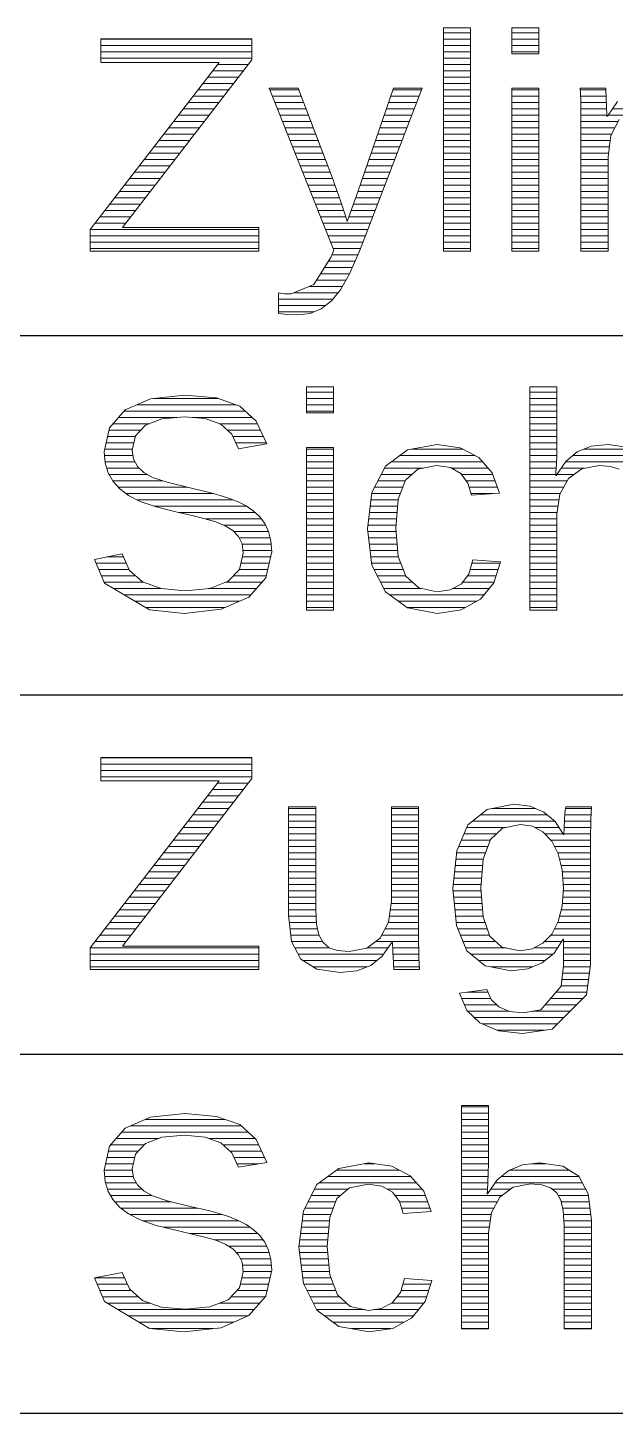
# Model space of a CAD drawing. Header units: millimetres. Extents: x 20 to 410, y 10 to 287.
# Drawn here: x 56.5 to 62.06, y 37.2 to 50.31 of the extents above; entities that cross this region are included whole.
import ezdxf

# ---------------------------------------------------------------- set-up
doc = ezdxf.new("R2010")
doc.units = ezdxf.units.MM
doc.layers.add('DUENN', color=7, linetype='Continuous', lineweight=25)
doc.layers.add('TEXT', color=7, linetype='Continuous', lineweight=13)

msp = doc.modelspace()

# ---------------------------------------------------------------- linework, layer by layer
at = {"layer": 'DUENN', "lineweight": 25}
for points in [[(20, 47.4), (200, 47.4)], [(20, 44), (200, 44)], [(20, 40.6), (200, 40.6)], [(20, 37.2), (200, 37.2)]]:
    msp.add_lwpolyline(points, dxfattribs=at)
at = {"layer": 'TEXT', "lineweight": 13}
for p, q in [((60.436, 50.265), (60.693, 50.265)), ((61.083, 50.265), (61.339, 50.265)), ((57.196, 50.205), (58.624, 50.205)), ((57.196, 50.145), (58.624, 50.145)), ((60.436, 50.205), (60.693, 50.205)), ((60.436, 50.145), (60.693, 50.145)), ((61.083, 50.205), (61.339, 50.205)), ((61.083, 50.145), (61.339, 50.145)), ((57.196, 50.085), (58.624, 50.085)), ((57.196, 50.025), (58.624, 50.025)), ((58.299, 49.965), (58.59, 49.965)), ((60.436, 50.085), (60.693, 50.085)), ((60.436, 50.025), (60.693, 50.025)), ((60.436, 49.965), (60.693, 49.965)), ((61.083, 50.085), (61.339, 50.085)), ((58.206, 49.845), (58.497, 49.845)), ((58.253, 49.905), (58.544, 49.905)), ((60.436, 49.905), (60.693, 49.905)), ((60.436, 49.845), (60.693, 49.845)), ((58.114, 49.725), (58.405, 49.725)), ((58.16, 49.785), (58.451, 49.785)), ((58.795, 49.725), (59.068, 49.725)), ((59.958, 49.725), (60.228, 49.725)), ((60.436, 49.785), (60.693, 49.785)), ((60.436, 49.725), (60.693, 49.725)), ((61.083, 49.725), (61.339, 49.725)), ((61.73, 49.725), (61.973, 49.725)), ((58.021, 49.605), (58.312, 49.605)), ((58.067, 49.665), (58.359, 49.665)), ((58.819, 49.665), (59.091, 49.665)), ((58.843, 49.605), (59.114, 49.605)), ((59.917, 49.605), (60.182, 49.605)), ((59.937, 49.665), (60.205, 49.665)), ((60.436, 49.665), (60.693, 49.665)), ((60.436, 49.605), (60.693, 49.605)), ((61.083, 49.665), (61.339, 49.665)), ((61.083, 49.605), (61.339, 49.605)), ((61.734, 49.665), (61.976, 49.665)), ((61.736, 49.605), (61.979, 49.605)), ((57.928, 49.485), (58.22, 49.485)), ((57.974, 49.545), (58.266, 49.545)), ((58.867, 49.545), (59.137, 49.545)), ((58.891, 49.485), (59.16, 49.485)), ((59.875, 49.485), (60.136, 49.485)), ((59.896, 49.545), (60.159, 49.545)), ((60.436, 49.545), (60.693, 49.545)), ((60.436, 49.485), (60.693, 49.485)), ((61.083, 49.545), (61.339, 49.545)), ((61.083, 49.485), (61.339, 49.485)), ((61.737, 49.545), (61.981, 49.545)), ((61.737, 49.485), (61.983, 49.485)), ((61.993, 49.485), (62.155, 49.485)), ((62.035, 49.545), (62.255, 49.545)), ((57.835, 49.365), (58.128, 49.365)), ((57.882, 49.425), (58.174, 49.425)), ((58.915, 49.425), (59.183, 49.425)), ((58.938, 49.365), (59.206, 49.365)), ((59.834, 49.365), (60.09, 49.365)), ((59.855, 49.425), (60.113, 49.425)), ((60.436, 49.425), (60.693, 49.425)), ((60.436, 49.365), (60.693, 49.365)), ((61.083, 49.425), (61.339, 49.425)), ((61.083, 49.365), (61.339, 49.365)), ((61.738, 49.425), (62.091, 49.425)), ((61.738, 49.365), (62.059, 49.365)), ((57.696, 49.185), (57.989, 49.185)), ((57.743, 49.245), (58.035, 49.245)), ((57.789, 49.305), (58.081, 49.305)), ((58.962, 49.305), (59.228, 49.305)), ((58.986, 49.245), (59.251, 49.245)), ((59.01, 49.185), (59.274, 49.185)), ((59.772, 49.185), (60.021, 49.185)), ((59.793, 49.245), (60.044, 49.245)), ((59.814, 49.305), (60.067, 49.305)), ((60.436, 49.305), (60.693, 49.305)), ((60.436, 49.245), (60.693, 49.245)), ((60.436, 49.185), (60.693, 49.185)), ((61.083, 49.305), (61.339, 49.305)), ((61.083, 49.245), (61.339, 49.245)), ((61.083, 49.185), (61.339, 49.185)), ((61.738, 49.305), (62.027, 49.305)), ((61.738, 49.245), (62.015, 49.245)), ((61.738, 49.185), (62.007, 49.185)), ((57.603, 49.065), (57.896, 49.065)), ((57.65, 49.125), (57.943, 49.125)), ((59.034, 49.125), (59.297, 49.125)), ((59.058, 49.065), (59.32, 49.065)), ((59.731, 49.065), (59.974, 49.065)), ((59.752, 49.125), (59.997, 49.125)), ((60.436, 49.125), (60.693, 49.125)), ((60.436, 49.065), (60.693, 49.065)), ((61.083, 49.125), (61.339, 49.125)), ((61.083, 49.065), (61.339, 49.065)), ((61.738, 49.125), (61.999, 49.125)), ((61.738, 49.065), (61.994, 49.065)), ((57.511, 48.945), (57.804, 48.945)), ((57.557, 49.005), (57.85, 49.005)), ((59.082, 49.005), (59.343, 49.005)), ((59.106, 48.945), (59.366, 48.945)), ((59.69, 48.945), (59.928, 48.945)), ((59.71, 49.005), (59.951, 49.005)), ((60.436, 49.005), (60.693, 49.005)), ((60.436, 48.945), (60.693, 48.945)), ((61.083, 49.005), (61.339, 49.005)), ((61.083, 48.945), (61.339, 48.945)), ((61.738, 49.005), (61.994, 49.005)), ((61.738, 48.945), (61.994, 48.945)), ((57.418, 48.825), (57.712, 48.825)), ((57.464, 48.885), (57.758, 48.885)), ((59.13, 48.885), (59.388, 48.885)), ((59.154, 48.825), (59.41, 48.825)), ((59.648, 48.825), (59.882, 48.825)), ((59.669, 48.885), (59.905, 48.885)), ((60.436, 48.885), (60.693, 48.885)), ((60.436, 48.825), (60.693, 48.825)), ((61.083, 48.885), (61.339, 48.885)), ((61.083, 48.825), (61.339, 48.825)), ((61.738, 48.885), (61.994, 48.885)), ((61.738, 48.825), (61.994, 48.825)), ((57.325, 48.705), (57.619, 48.705)), ((57.372, 48.765), (57.665, 48.765)), ((59.177, 48.765), (59.431, 48.765)), ((59.201, 48.705), (59.451, 48.705)), ((59.606, 48.705), (59.836, 48.705)), ((59.628, 48.765), (59.859, 48.765)), ((60.436, 48.765), (60.693, 48.765)), ((60.436, 48.705), (60.693, 48.705)), ((61.083, 48.765), (61.339, 48.765)), ((61.083, 48.705), (61.339, 48.705)), ((61.738, 48.765), (61.994, 48.765)), ((61.738, 48.705), (61.994, 48.705)), ((57.186, 48.525), (57.48, 48.525)), ((57.232, 48.585), (57.527, 48.585)), ((57.279, 48.645), (57.573, 48.645)), ((59.225, 48.645), (59.471, 48.645)), ((59.249, 48.585), (59.492, 48.585)), ((59.273, 48.525), (59.512, 48.525)), ((59.542, 48.525), (59.767, 48.525)), ((59.564, 48.585), (59.79, 48.585)), ((59.585, 48.645), (59.813, 48.645)), ((60.436, 48.645), (60.693, 48.645)), ((60.436, 48.585), (60.693, 48.585)), ((60.436, 48.525), (60.693, 48.525)), ((61.083, 48.645), (61.339, 48.645)), ((61.083, 48.585), (61.339, 48.585)), ((61.083, 48.525), (61.339, 48.525)), ((61.738, 48.645), (61.994, 48.645)), ((61.738, 48.585), (61.994, 48.585)), ((61.738, 48.525), (61.994, 48.525)), ((57.093, 48.405), (58.69, 48.405)), ((57.14, 48.465), (57.434, 48.465)), ((59.297, 48.465), (59.744, 48.465)), ((59.321, 48.405), (59.721, 48.405)), ((60.436, 48.465), (60.693, 48.465)), ((60.436, 48.405), (60.693, 48.405)), ((61.083, 48.465), (61.339, 48.465)), ((61.083, 48.405), (61.339, 48.405)), ((61.738, 48.465), (61.994, 48.465)), ((61.738, 48.405), (61.994, 48.405)), ((57.093, 48.345), (58.69, 48.345)), ((57.093, 48.285), (58.69, 48.285)), ((59.345, 48.345), (59.698, 48.345)), ((59.369, 48.285), (59.674, 48.285)), ((60.436, 48.345), (60.693, 48.345)), ((60.436, 48.285), (60.693, 48.285)), ((61.083, 48.345), (61.339, 48.345)), ((61.083, 48.285), (61.339, 48.285)), ((61.738, 48.345), (61.994, 48.345)), ((61.738, 48.285), (61.994, 48.285)), ((57.093, 48.225), (58.69, 48.225)), ((59.383, 48.165), (59.627, 48.165)), ((59.392, 48.225), (59.651, 48.225)), ((60.436, 48.225), (60.693, 48.225)), ((61.083, 48.225), (61.339, 48.225)), ((61.738, 48.225), (61.994, 48.225)), ((59.312, 48.045), (59.575, 48.045)), ((59.35, 48.105), (59.601, 48.105)), ((59.238, 47.925), (59.515, 47.925)), ((59.275, 47.985), (59.549, 47.985)), ((58.877, 47.745), (59.39, 47.745)), ((59.023, 47.805), (59.44, 47.805)), ((59.169, 47.865), (59.482, 47.865)), ((58.877, 47.685), (59.32, 47.685)), ((58.877, 47.625), (59.21, 47.625)), ((59.141, 46.865), (59.397, 46.865)), ((61.254, 46.865), (61.51, 46.865)), ((57.413, 46.685), (58.562, 46.685)), ((57.534, 46.745), (58.475, 46.745)), ((57.693, 46.805), (58.306, 46.805)), ((59.141, 46.805), (59.397, 46.805)), ((59.141, 46.745), (59.397, 46.745)), ((59.141, 46.685), (59.397, 46.685)), ((61.254, 46.805), (61.51, 46.805)), ((61.254, 46.745), (61.51, 46.745)), ((61.254, 46.685), (61.51, 46.685)), ((57.308, 46.565), (57.652, 46.565)), ((57.361, 46.625), (57.913, 46.625)), ((58.059, 46.625), (58.627, 46.625)), ((58.315, 46.565), (58.677, 46.565)), ((61.254, 46.625), (61.51, 46.625)), ((61.254, 46.565), (61.51, 46.565)), ((57.258, 46.445), (57.521, 46.445)), ((57.271, 46.505), (57.573, 46.505)), ((58.39, 46.505), (58.705, 46.505)), ((58.443, 46.445), (58.732, 46.445)), ((61.254, 46.505), (61.51, 46.505)), ((61.254, 46.445), (61.51, 46.445)), ((57.232, 46.325), (57.494, 46.325)), ((57.245, 46.385), (57.507, 46.385)), ((58.47, 46.385), (58.76, 46.385)), ((59.141, 46.325), (59.397, 46.325)), ((60.132, 46.325), (60.622, 46.325)), ((61.254, 46.385), (61.51, 46.385)), ((61.254, 46.325), (61.51, 46.325)), ((61.766, 46.325), (62.236, 46.325)), ((57.23, 46.265), (57.498, 46.265)), ((57.235, 46.205), (57.517, 46.205)), ((59.141, 46.265), (59.397, 46.265)), ((59.141, 46.205), (59.397, 46.205)), ((59.942, 46.205), (60.807, 46.205)), ((60.024, 46.265), (60.737, 46.265)), ((61.254, 46.265), (61.509, 46.265)), ((61.254, 46.205), (61.506, 46.205)), ((61.592, 46.205), (62.387, 46.205)), ((61.661, 46.265), (62.333, 46.265)), ((57.251, 46.145), (57.558, 46.145)), ((57.273, 46.085), (57.636, 46.085)), ((59.141, 46.145), (59.397, 46.145)), ((59.141, 46.085), (59.397, 46.085)), ((59.847, 46.085), (60.137, 46.085)), ((59.878, 46.145), (60.248, 46.145)), ((60.512, 46.145), (60.86, 46.145)), ((60.608, 46.085), (60.904, 46.085)), ((61.254, 46.145), (61.503, 46.145)), ((61.254, 46.085), (61.499, 46.085)), ((61.509, 46.085), (61.672, 46.085)), ((61.55, 46.145), (61.771, 46.145)), ((57.307, 46.025), (57.781, 46.025)), ((57.359, 45.965), (58.01, 45.965)), ((57.433, 45.905), (58.261, 45.905)), ((59.141, 46.025), (59.397, 46.025)), ((59.141, 45.965), (59.397, 45.965)), ((59.141, 45.905), (59.397, 45.905)), ((59.759, 45.905), (60.028, 45.905)), ((59.786, 45.965), (60.05, 45.965)), ((59.817, 46.025), (60.073, 46.025)), ((60.653, 46.025), (60.925, 46.025)), ((60.68, 45.965), (60.947, 45.965)), ((60.698, 45.905), (60.907, 45.905)), ((61.254, 46.025), (61.608, 46.025)), ((61.254, 45.965), (61.574, 45.965)), ((61.254, 45.905), (61.541, 45.905)), ((57.54, 45.845), (58.445, 45.845)), ((57.701, 45.785), (58.571, 45.785)), ((59.141, 45.845), (59.397, 45.845)), ((59.141, 45.785), (59.397, 45.785)), ((59.744, 45.785), (60.002, 45.785)), ((59.752, 45.845), (60.007, 45.845)), ((61.254, 45.845), (61.53, 45.845)), ((61.254, 45.785), (61.521, 45.785)), ((57.932, 45.725), (58.655, 45.725)), ((58.186, 45.665), (58.712, 45.665)), ((59.141, 45.725), (59.397, 45.725)), ((59.141, 45.665), (59.397, 45.665)), ((59.729, 45.665), (59.992, 45.665)), ((59.737, 45.725), (59.997, 45.725)), ((61.254, 45.725), (61.513, 45.725)), ((61.254, 45.665), (61.51, 45.665)), ((58.36, 45.605), (58.752, 45.605)), ((58.454, 45.545), (58.781, 45.545)), ((59.141, 45.605), (59.397, 45.605)), ((59.141, 45.545), (59.397, 45.545)), ((59.721, 45.545), (59.988, 45.545)), ((59.722, 45.605), (59.987, 45.605)), ((61.254, 45.605), (61.51, 45.605)), ((61.254, 45.545), (61.51, 45.545)), ((58.504, 45.485), (58.797, 45.485)), ((58.532, 45.425), (58.806, 45.425)), ((59.141, 45.485), (59.397, 45.485)), ((59.141, 45.425), (59.397, 45.425)), ((59.728, 45.485), (59.993, 45.485)), ((59.736, 45.425), (59.999, 45.425)), ((61.254, 45.485), (61.51, 45.485)), ((61.254, 45.425), (61.51, 45.425)), ((57.148, 45.245), (57.437, 45.245)), ((57.25, 45.305), (57.409, 45.305)), ((58.52, 45.245), (58.787, 45.245)), ((58.534, 45.305), (58.801, 45.305)), ((58.539, 45.365), (58.811, 45.365)), ((59.141, 45.365), (59.397, 45.365)), ((59.141, 45.305), (59.397, 45.305)), ((59.141, 45.245), (59.397, 45.245)), ((59.743, 45.365), (60.004, 45.365)), ((59.75, 45.305), (60.011, 45.305)), ((59.758, 45.245), (60.034, 45.245)), ((60.707, 45.245), (60.971, 45.245)), ((61.254, 45.365), (61.51, 45.365)), ((61.254, 45.305), (61.51, 45.305)), ((61.254, 45.245), (61.51, 45.245)), ((57.174, 45.185), (57.464, 45.185)), ((57.201, 45.125), (57.526, 45.125)), ((58.448, 45.125), (58.761, 45.125)), ((58.506, 45.185), (58.774, 45.185)), ((59.141, 45.185), (59.397, 45.185)), ((59.141, 45.125), (59.397, 45.125)), ((59.781, 45.185), (60.057, 45.185)), ((59.812, 45.125), (60.08, 45.125)), ((60.664, 45.125), (60.933, 45.125)), ((60.689, 45.185), (60.952, 45.185)), ((61.254, 45.185), (61.51, 45.185)), ((61.254, 45.125), (61.51, 45.125)), ((57.227, 45.065), (57.6, 45.065)), ((57.318, 45.005), (57.765, 45.005)), ((58.211, 45.005), (58.666, 45.005)), ((58.376, 45.065), (58.719, 45.065)), ((59.141, 45.065), (59.397, 45.065)), ((59.141, 45.005), (59.397, 45.005)), ((59.842, 45.065), (60.144, 45.065)), ((59.873, 45.005), (60.23, 45.005)), ((60.523, 45.005), (60.868, 45.005)), ((60.616, 45.065), (60.915, 45.065)), ((61.254, 45.065), (61.51, 45.065)), ((61.254, 45.005), (61.51, 45.005)), ((57.418, 44.945), (58.613, 44.945)), ((57.518, 44.885), (58.506, 44.885)), ((59.141, 44.945), (59.397, 44.945)), ((59.141, 44.885), (59.397, 44.885)), ((59.929, 44.945), (60.819, 44.945)), ((60.011, 44.885), (60.751, 44.885)), ((61.254, 44.945), (61.51, 44.945)), ((61.254, 44.885), (61.51, 44.885)), ((57.618, 44.825), (58.368, 44.825)), ((59.141, 44.825), (59.397, 44.825)), ((60.093, 44.825), (60.642, 44.825)), ((61.254, 44.825), (61.51, 44.825)), ((57.196, 43.405), (58.624, 43.405)), ((57.196, 43.345), (58.624, 43.345)), ((57.196, 43.285), (58.624, 43.285)), ((57.196, 43.225), (58.624, 43.225)), ((58.299, 43.165), (58.59, 43.165)), ((58.206, 43.045), (58.497, 43.045)), ((58.253, 43.105), (58.544, 43.105)), ((58.114, 42.925), (58.405, 42.925)), ((58.16, 42.985), (58.451, 42.985)), ((58.971, 42.925), (59.229, 42.925)), ((59.945, 42.925), (60.201, 42.925)), ((60.894, 42.925), (61.307, 42.925)), ((61.591, 42.925), (61.837, 42.925)), ((58.021, 42.805), (58.312, 42.805)), ((58.067, 42.865), (58.359, 42.865)), ((58.971, 42.865), (59.229, 42.865)), ((58.971, 42.805), (59.229, 42.805)), ((59.945, 42.865), (60.201, 42.865)), ((59.945, 42.805), (60.201, 42.805)), ((60.712, 42.805), (61.489, 42.805)), ((60.786, 42.865), (61.418, 42.865)), ((61.581, 42.805), (61.831, 42.805)), ((61.585, 42.865), (61.833, 42.865)), ((57.882, 42.625), (58.174, 42.625)), ((57.928, 42.685), (58.22, 42.685)), ((57.974, 42.745), (58.266, 42.745)), ((58.971, 42.745), (59.229, 42.745)), ((58.971, 42.685), (59.229, 42.685)), ((58.971, 42.625), (59.229, 42.625)), ((59.945, 42.745), (60.201, 42.745)), ((59.945, 42.685), (60.201, 42.685)), ((59.945, 42.625), (60.201, 42.625)), ((60.606, 42.625), (60.878, 42.625)), ((60.632, 42.685), (60.938, 42.685)), ((60.658, 42.745), (61.025, 42.745)), ((61.3, 42.745), (61.53, 42.745)), ((61.395, 42.685), (61.569, 42.685)), ((61.451, 42.625), (61.829, 42.625)), ((61.577, 42.685), (61.83, 42.685)), ((61.579, 42.745), (61.83, 42.745)), ((57.789, 42.505), (58.081, 42.505)), ((57.835, 42.565), (58.128, 42.565)), ((58.971, 42.565), (59.229, 42.565)), ((58.971, 42.505), (59.229, 42.505)), ((59.945, 42.565), (60.201, 42.565)), ((59.945, 42.505), (60.201, 42.505)), ((60.56, 42.505), (60.835, 42.505)), ((60.58, 42.565), (60.856, 42.565)), ((61.486, 42.565), (61.829, 42.565)), ((61.517, 42.505), (61.829, 42.505)), ((57.696, 42.385), (57.989, 42.385)), ((57.743, 42.445), (58.035, 42.445)), ((58.971, 42.445), (59.229, 42.445)), ((58.971, 42.385), (59.229, 42.385)), ((59.945, 42.445), (60.201, 42.445)), ((59.945, 42.385), (60.201, 42.385)), ((60.548, 42.385), (60.808, 42.385)), ((60.554, 42.445), (60.813, 42.445)), ((61.535, 42.445), (61.829, 42.445)), ((61.551, 42.385), (61.829, 42.385)), ((57.603, 42.265), (57.896, 42.265)), ((57.65, 42.325), (57.943, 42.325)), ((58.971, 42.325), (59.229, 42.325)), ((58.971, 42.265), (59.229, 42.265)), ((59.945, 42.325), (60.201, 42.325)), ((59.945, 42.265), (60.201, 42.265)), ((60.536, 42.265), (60.798, 42.265)), ((60.542, 42.325), (60.803, 42.325)), ((61.563, 42.325), (61.829, 42.325)), ((61.567, 42.265), (61.829, 42.265)), ((57.511, 42.145), (57.804, 42.145)), ((57.557, 42.205), (57.85, 42.205)), ((58.971, 42.205), (59.229, 42.205)), ((58.971, 42.145), (59.229, 42.145)), ((59.945, 42.205), (60.201, 42.205)), ((59.945, 42.145), (60.201, 42.145)), ((60.528, 42.145), (60.793, 42.145)), ((60.53, 42.205), (60.794, 42.205)), ((61.572, 42.205), (61.829, 42.205)), ((61.572, 42.145), (61.829, 42.145)), ((57.372, 41.965), (57.665, 41.965)), ((57.418, 42.025), (57.712, 42.025)), ((57.464, 42.085), (57.758, 42.085)), ((58.971, 42.085), (59.229, 42.085)), ((58.971, 42.025), (59.229, 42.025)), ((58.971, 41.965), (59.229, 41.965)), ((59.934, 41.965), (60.201, 41.965)), ((59.942, 42.025), (60.201, 42.025)), ((59.945, 42.085), (60.201, 42.085)), ((60.534, 42.085), (60.797, 42.085)), ((60.54, 42.025), (60.802, 42.025)), ((60.545, 41.965), (60.807, 41.965)), ((61.552, 41.965), (61.829, 41.965)), ((61.563, 42.025), (61.829, 42.025)), ((61.568, 42.085), (61.829, 42.085)), ((57.279, 41.845), (57.573, 41.845)), ((57.325, 41.905), (57.619, 41.905)), ((58.972, 41.905), (59.232, 41.905)), ((58.979, 41.845), (59.235, 41.845)), ((59.917, 41.845), (60.201, 41.845)), ((59.926, 41.905), (60.201, 41.905)), ((60.551, 41.905), (60.811, 41.905)), ((60.557, 41.845), (60.83, 41.845)), ((61.518, 41.845), (61.829, 41.845)), ((61.536, 41.905), (61.829, 41.905)), ((57.186, 41.725), (57.48, 41.725)), ((57.232, 41.785), (57.527, 41.785)), ((58.986, 41.785), (59.246, 41.785)), ((58.993, 41.725), (59.26, 41.725)), ((59.853, 41.725), (60.202, 41.725)), ((59.885, 41.785), (60.201, 41.785)), ((60.573, 41.785), (60.851, 41.785)), ((60.598, 41.725), (60.872, 41.725)), ((61.45, 41.725), (61.829, 41.725)), ((61.487, 41.785), (61.829, 41.785)), ((57.093, 41.605), (58.69, 41.605)), ((57.14, 41.665), (57.434, 41.665)), ((59, 41.665), (59.292, 41.665)), ((59.032, 41.605), (59.359, 41.605)), ((59.716, 41.605), (59.911, 41.605)), ((59.796, 41.665), (60.202, 41.665)), ((59.958, 41.605), (60.203, 41.605)), ((60.623, 41.665), (60.931, 41.665)), ((60.647, 41.605), (61.029, 41.605)), ((61.293, 41.605), (61.517, 41.605)), ((61.392, 41.665), (61.557, 41.665)), ((61.574, 41.665), (61.829, 41.665)), ((61.574, 41.605), (61.829, 41.605)), ((57.093, 41.545), (58.69, 41.545)), ((57.093, 41.485), (58.69, 41.485)), ((59.063, 41.545), (59.869, 41.545)), ((59.109, 41.485), (59.805, 41.485)), ((59.96, 41.545), (60.203, 41.545)), ((59.963, 41.485), (60.205, 41.485)), ((60.697, 41.545), (61.471, 41.545)), ((60.77, 41.485), (61.398, 41.485)), ((61.574, 41.545), (61.829, 41.545)), ((61.574, 41.485), (61.829, 41.485)), ((57.093, 41.425), (58.69, 41.425)), ((59.205, 41.425), (59.715, 41.425)), ((59.966, 41.425), (60.208, 41.425)), ((60.886, 41.425), (61.277, 41.425)), ((61.565, 41.365), (61.818, 41.365)), ((61.573, 41.425), (61.826, 41.425)), ((60.659, 41.185), (60.859, 41.185)), ((61.501, 41.185), (61.792, 41.185)), ((61.551, 41.245), (61.801, 41.245)), ((61.558, 41.305), (61.809, 41.305)), ((60.611, 41.125), (60.886, 41.125)), ((60.637, 41.065), (60.943, 41.065)), ((61.399, 41.065), (61.694, 41.065)), ((61.45, 41.125), (61.754, 41.125)), ((60.668, 41.005), (61.061, 41.005)), ((60.73, 40.945), (61.575, 40.945)), ((61.28, 41.005), (61.634, 41.005)), ((60.803, 40.885), (61.515, 40.885)), ((60.945, 40.825), (61.393, 40.825)), ((60.606, 40.101), (60.862, 40.101)), ((60.606, 40.041), (60.862, 40.041)), ((57.48, 39.921), (58.523, 39.921)), ((57.617, 39.981), (58.372, 39.981)), ((60.606, 39.981), (60.862, 39.981)), ((60.606, 39.921), (60.862, 39.921)), ((57.288, 39.741), (57.608, 39.741)), ((57.34, 39.801), (57.746, 39.801)), ((57.393, 39.861), (58.588, 39.861)), ((58.215, 39.801), (58.653, 39.801)), ((58.349, 39.741), (58.688, 39.741)), ((60.606, 39.861), (60.862, 39.861)), ((60.606, 39.801), (60.862, 39.801)), ((60.606, 39.741), (60.862, 39.741)), ((57.253, 39.621), (57.516, 39.621)), ((57.266, 39.681), (57.551, 39.681)), ((58.416, 39.681), (58.715, 39.681)), ((58.453, 39.621), (58.743, 39.621)), ((60.606, 39.681), (60.862, 39.681)), ((60.606, 39.621), (60.862, 39.621)), ((57.227, 39.501), (57.493, 39.501)), ((57.24, 39.561), (57.502, 39.561)), ((58.481, 39.561), (58.686, 39.561)), ((59.425, 39.501), (60.019, 39.501)), ((59.685, 39.561), (59.788, 39.561)), ((60.606, 39.561), (60.862, 39.561)), ((60.606, 39.501), (60.861, 39.501)), ((61.06, 39.501), (61.626, 39.501)), ((61.272, 39.561), (61.406, 39.561)), ((57.232, 39.441), (57.502, 39.441)), ((57.24, 39.381), (57.529, 39.381)), ((59.263, 39.381), (60.18, 39.381)), ((59.344, 39.441), (60.128, 39.441)), ((60.606, 39.441), (60.86, 39.441)), ((60.606, 39.381), (60.857, 39.381)), ((60.928, 39.381), (61.752, 39.381)), ((60.985, 39.441), (61.72, 39.441)), ((57.258, 39.321), (57.583, 39.321)), ((57.286, 39.261), (57.677, 39.261)), ((59.187, 39.261), (59.461, 39.261)), ((59.218, 39.321), (59.532, 39.321)), ((59.904, 39.321), (60.232, 39.321)), ((59.977, 39.261), (60.264, 39.261)), ((60.606, 39.321), (60.854, 39.321)), ((60.606, 39.261), (60.992, 39.261)), ((60.886, 39.321), (61.073, 39.321)), ((61.467, 39.321), (61.784, 39.321)), ((61.524, 39.261), (61.809, 39.261)), ((57.326, 39.201), (57.862, 39.201)), ((57.383, 39.141), (58.11, 39.141)), ((57.468, 39.081), (58.344, 39.081)), ((59.108, 39.081), (59.371, 39.081)), ((59.126, 39.141), (59.394, 39.141)), ((59.157, 39.201), (59.416, 39.201)), ((60.021, 39.201), (60.286, 39.201)), ((60.039, 39.141), (60.307, 39.141)), ((60.606, 39.201), (60.946, 39.201)), ((60.606, 39.141), (60.913, 39.141)), ((60.606, 39.081), (60.887, 39.081)), ((61.552, 39.201), (61.816, 39.201)), ((61.566, 39.141), (61.823, 39.141)), ((61.573, 39.081), (61.83, 39.081)), ((57.595, 39.021), (58.501, 39.021)), ((57.787, 38.961), (58.607, 38.961)), ((59.093, 38.961), (59.352, 38.961)), ((59.101, 39.021), (59.357, 39.021)), ((60.606, 39.021), (60.878, 39.021)), ((60.606, 38.961), (60.87, 38.961)), ((61.576, 39.021), (61.837, 39.021)), ((61.579, 38.961), (61.837, 38.961)), ((58.034, 38.901), (58.68, 38.901)), ((58.268, 38.841), (58.729, 38.841)), ((59.078, 38.841), (59.342, 38.841)), ((59.086, 38.901), (59.347, 38.901)), ((60.606, 38.901), (60.862, 38.901)), ((60.606, 38.841), (60.862, 38.841)), ((61.579, 38.901), (61.837, 38.901)), ((61.579, 38.841), (61.837, 38.841)), ((58.402, 38.781), (58.763, 38.781)), ((58.476, 38.721), (58.787, 38.721)), ((59.071, 38.781), (59.337, 38.781)), ((59.076, 38.721), (59.342, 38.721)), ((60.606, 38.781), (60.862, 38.781)), ((60.606, 38.721), (60.862, 38.721)), ((61.579, 38.781), (61.837, 38.781)), ((61.579, 38.721), (61.837, 38.721)), ((58.516, 38.661), (58.803, 38.661)), ((58.534, 38.601), (58.808, 38.601)), ((59.083, 38.661), (59.347, 38.661)), ((59.09, 38.601), (59.353, 38.601)), ((60.606, 38.661), (60.862, 38.661)), ((60.606, 38.601), (60.862, 38.601)), ((61.579, 38.661), (61.837, 38.661)), ((61.579, 38.601), (61.837, 38.601)), ((57.133, 38.481), (57.42, 38.481)), ((58.529, 38.481), (58.795, 38.481)), ((58.542, 38.541), (58.809, 38.541)), ((59.098, 38.541), (59.358, 38.541)), ((59.105, 38.481), (59.372, 38.481)), ((60.606, 38.541), (60.862, 38.541)), ((60.606, 38.481), (60.862, 38.481)), ((61.579, 38.541), (61.837, 38.541)), ((61.579, 38.481), (61.837, 38.481)), ((57.159, 38.421), (57.447, 38.421)), ((57.185, 38.361), (57.485, 38.361)), ((57.211, 38.301), (57.553, 38.301)), ((58.425, 38.301), (58.752, 38.301)), ((58.483, 38.361), (58.769, 38.361)), ((58.515, 38.421), (58.782, 38.421)), ((59.115, 38.421), (59.395, 38.421)), ((59.145, 38.361), (59.418, 38.361)), ((59.176, 38.301), (59.456, 38.301)), ((59.997, 38.301), (60.278, 38.301)), ((60.035, 38.361), (60.297, 38.361)), ((60.052, 38.421), (60.315, 38.421)), ((60.606, 38.421), (60.862, 38.421)), ((60.606, 38.361), (60.862, 38.361)), ((60.606, 38.301), (60.862, 38.301)), ((61.579, 38.421), (61.837, 38.421)), ((61.579, 38.361), (61.837, 38.361)), ((61.579, 38.301), (61.837, 38.301)), ((57.258, 38.241), (57.664, 38.241)), ((57.358, 38.181), (58.645, 38.181)), ((58.316, 38.241), (58.699, 38.241)), ((59.206, 38.241), (59.522, 38.241)), ((59.236, 38.181), (59.691, 38.181)), ((59.778, 38.181), (60.201, 38.181)), ((59.943, 38.241), (60.25, 38.241)), ((60.606, 38.241), (60.862, 38.241)), ((60.606, 38.181), (60.862, 38.181)), ((61.579, 38.241), (61.837, 38.241)), ((61.579, 38.181), (61.837, 38.181)), ((57.458, 38.121), (58.589, 38.121)), ((57.558, 38.061), (58.452, 38.061)), ((59.313, 38.121), (60.152, 38.121)), ((59.395, 38.061), (60.06, 38.061)), ((60.606, 38.121), (60.862, 38.121)), ((60.606, 38.061), (60.862, 38.061)), ((61.579, 38.121), (61.837, 38.121)), ((61.579, 38.061), (61.837, 38.061)), ((57.674, 38.001), (58.259, 38.001)), ((59.566, 38.001), (59.935, 38.001)), ((60.606, 38.001), (60.862, 38.001)), ((61.579, 38.001), (61.837, 38.001))]:
    msp.add_line(p, q, dxfattribs=at)
for points in [[(60.436, 48.2), (60.436, 50.314), (60.693, 50.314), (60.693, 48.2), (60.436, 48.2)], [(61.083, 50.068), (61.083, 50.314), (61.339, 50.314), (61.339, 50.068), (61.083, 50.068)], [(57.196, 49.985), (57.196, 50.207), (58.624, 50.207), (58.624, 50.009), (57.401, 48.422), (58.69, 48.422), (58.69, 48.2), (57.093, 48.2), (57.093, 48.404), (58.314, 49.985), (57.196, 49.985)], [(58.934, 47.796), (58.997, 47.794), (59.211, 47.882), (59.375, 48.146), (59.399, 48.207), (58.789, 49.741), (59.062, 49.741), (59.387, 48.89), (59.395, 48.868), (59.404, 48.842), (59.425, 48.781), (59.468, 48.656), (59.509, 48.533), (59.526, 48.479), (59.626, 48.76), (59.964, 49.741), (60.234, 49.741), (59.642, 48.2), (59.549, 47.985), (59.464, 47.833), (59.377, 47.728), (59.28, 47.654), (59.174, 47.61), (59.054, 47.595), (58.957, 47.599), (58.877, 47.61), (58.877, 47.803), (58.934, 47.796)], [(61.083, 48.2), (61.083, 49.741), (61.339, 49.741), (61.339, 48.2), (61.083, 48.2)], [(57.133, 45.281), (57.396, 45.334), (57.467, 45.177), (57.59, 45.068), (57.764, 45.005), (57.993, 44.984), (58.226, 45.006), (58.399, 45.074), (58.506, 45.186), (58.542, 45.34), (58.531, 45.429), (58.498, 45.499), (58.444, 45.555), (58.371, 45.6), (58.282, 45.637), (58.178, 45.667), (58.059, 45.696), (57.929, 45.726), (57.719, 45.778), (57.567, 45.831), (57.457, 45.887), (57.373, 45.948), (57.31, 46.019), (57.264, 46.1), (57.236, 46.194), (57.226, 46.3), (57.276, 46.528), (57.424, 46.697), (57.664, 46.802), (57.988, 46.837), (58.29, 46.81), (58.511, 46.732), (58.665, 46.59), (58.765, 46.375), (58.497, 46.328), (58.433, 46.466), (58.329, 46.56), (58.181, 46.614), (57.986, 46.632), (57.773, 46.612), (57.618, 46.552), (57.523, 46.452), (57.491, 46.314), (57.504, 46.229), (57.54, 46.161), (57.601, 46.105), (57.682, 46.058), (57.821, 46.011), (58.051, 45.955), (58.143, 45.934), (58.235, 45.912), (58.325, 45.887), (58.411, 45.859), (58.493, 45.825), (58.569, 45.787), (58.637, 45.741), (58.696, 45.686), (58.745, 45.621), (58.781, 45.545), (58.804, 45.456), (58.812, 45.354), (58.757, 45.108), (58.594, 44.924), (58.333, 44.809), (57.983, 44.771), (57.654, 44.803), (57.229, 45.058), (57.133, 45.281)], [(59.397, 46.668), (59.141, 46.668), (59.141, 46.914), (59.397, 46.914), (59.397, 46.668)], [(59.397, 44.8), (59.141, 44.8), (59.141, 46.341), (59.397, 46.341), (59.397, 44.8)], [(60.603, 45.047), (60.677, 45.142), (60.716, 45.276), (60.975, 45.258), (60.913, 45.059), (60.786, 44.904), (60.605, 44.804), (60.381, 44.771), (60.096, 44.822), (59.888, 44.975), (59.76, 45.227), (59.718, 45.572), (59.76, 45.915), (59.888, 46.165), (60.096, 46.318), (60.378, 46.37), (60.595, 46.339), (60.771, 46.247), (60.898, 46.101), (60.967, 45.909), (60.703, 45.89), (60.668, 46.004), (60.602, 46.093), (60.503, 46.15), (60.371, 46.169), (60.195, 46.135), (60.076, 46.033), (60.008, 45.852), (59.985, 45.577), (60.009, 45.31), (60.082, 45.122), (60.203, 45.011), (60.374, 44.974), (60.5, 44.992), (60.603, 45.047)], [(57.196, 43.185), (57.196, 43.407), (58.624, 43.407), (58.624, 43.209), (57.401, 41.622), (58.69, 41.622), (58.69, 41.4), (57.093, 41.4), (57.093, 41.604), (58.314, 43.185), (57.196, 43.185)], [(59.297, 41.655), (59.354, 41.606), (59.435, 41.579), (59.546, 41.57), (59.712, 41.601), (59.838, 41.696), (59.918, 41.848), (59.945, 42.048), (59.945, 42.941), (60.201, 42.941), (60.201, 41.729), (60.204, 41.512), (60.21, 41.4), (59.968, 41.4), (59.966, 41.413), (59.965, 41.438), (59.963, 41.472), (59.961, 41.51), (59.959, 41.569), (59.956, 41.663), (59.952, 41.663), (59.857, 41.527), (59.748, 41.437), (59.618, 41.388), (59.46, 41.371), (59.24, 41.403), (59.088, 41.498), (59, 41.665), (58.971, 41.914), (58.971, 42.941), (59.229, 42.941), (59.229, 41.964), (59.236, 41.829), (59.259, 41.727), (59.297, 41.655)], [(60.59, 41.175), (60.848, 41.212), (60.889, 41.117), (60.961, 41.048), (61.062, 41.004), (61.191, 40.99), (61.359, 41.018), (61.55, 41.242), (61.574, 41.438), (61.574, 41.686), (61.571, 41.686), (61.485, 41.556), (61.372, 41.463), (61.234, 41.407), (61.076, 41.389), (60.83, 41.436), (60.659, 41.576), (60.559, 41.818), (60.526, 42.167), (60.562, 42.523), (60.669, 42.77), (60.849, 42.916), (61.104, 42.965), (61.257, 42.946), (61.388, 42.89), (61.495, 42.8), (61.574, 42.677), (61.577, 42.677), (61.578, 42.736), (61.582, 42.826), (61.588, 42.907), (61.594, 42.941), (61.838, 42.941), (61.831, 42.823), (61.829, 42.622), (61.829, 41.444), (61.789, 41.16), (61.466, 40.835), (61.184, 40.795), (60.957, 40.82), (60.782, 40.894), (60.659, 41.013), (60.59, 41.175)], [(61.378, 42.702), (61.279, 42.756), (61.167, 42.774), (60.997, 42.739), (60.881, 42.632), (60.813, 42.445), (60.791, 42.171), (60.812, 41.899), (60.875, 41.716), (60.989, 41.613), (61.163, 41.578), (61.277, 41.596), (61.377, 41.649), (61.461, 41.736), (61.523, 41.853), (61.561, 42), (61.574, 42.171), (61.561, 42.345), (61.523, 42.494), (61.461, 42.614), (61.378, 42.702)], [(57.983, 37.971), (57.654, 38.003), (57.229, 38.258), (57.133, 38.481), (57.396, 38.534), (57.467, 38.377), (57.59, 38.268), (57.764, 38.205), (57.993, 38.184), (58.226, 38.206), (58.399, 38.274), (58.506, 38.386), (58.542, 38.54), (58.531, 38.629), (58.498, 38.699), (58.444, 38.755), (58.371, 38.8), (58.282, 38.837), (58.178, 38.867), (58.059, 38.896), (57.929, 38.926), (57.719, 38.978), (57.567, 39.031), (57.457, 39.087), (57.373, 39.148), (57.31, 39.219), (57.264, 39.3), (57.236, 39.394), (57.226, 39.5), (57.276, 39.728), (57.424, 39.897), (57.664, 40.002), (57.988, 40.037), (58.29, 40.01), (58.511, 39.932), (58.665, 39.79), (58.765, 39.575), (58.497, 39.528), (58.433, 39.666), (58.329, 39.76), (58.181, 39.814), (57.986, 39.832), (57.773, 39.812), (57.618, 39.752), (57.523, 39.652), (57.491, 39.514), (57.504, 39.429), (57.54, 39.361), (57.601, 39.305), (57.682, 39.258), (57.821, 39.211), (58.051, 39.155), (58.143, 39.134), (58.235, 39.112), (58.325, 39.087), (58.411, 39.059), (58.493, 39.025), (58.569, 38.987), (58.637, 38.941), (58.696, 38.886), (58.745, 38.821), (58.781, 38.745), (58.804, 38.656), (58.812, 38.554), (58.757, 38.308), (58.594, 38.124), (58.333, 38.009), (57.983, 37.971)], [(61.348, 39.57), (61.566, 39.538), (61.718, 39.445), (61.807, 39.278), (61.837, 39.027), (61.837, 38), (61.579, 38), (61.579, 38.977), (61.571, 39.118), (61.549, 39.218), (61.509, 39.287), (61.451, 39.334), (61.369, 39.362), (61.261, 39.371), (61.098, 39.34), (60.971, 39.246), (60.89, 39.099), (60.862, 38.909), (60.862, 38), (60.606, 38), (60.606, 40.114), (60.862, 40.114), (60.862, 39.564), (60.861, 39.475), (60.857, 39.384), (60.853, 39.311), (60.851, 39.277), (60.855, 39.277), (60.946, 39.408), (61.054, 39.499), (61.185, 39.552), (61.348, 39.57)], [(59.726, 38.174), (59.852, 38.192), (59.954, 38.247), (60.029, 38.342), (60.068, 38.476), (60.327, 38.458), (60.265, 38.259), (60.138, 38.104), (59.957, 38.004), (59.733, 37.971), (59.448, 38.022), (59.239, 38.175), (59.112, 38.427), (59.069, 38.772), (59.112, 39.115), (59.24, 39.365), (59.448, 39.518), (59.73, 39.57), (59.947, 39.539), (60.123, 39.447), (60.25, 39.301), (60.319, 39.109), (60.055, 39.09), (60.02, 39.204), (59.954, 39.293), (59.855, 39.35), (59.723, 39.369), (59.547, 39.335), (59.428, 39.233), (59.36, 39.052), (59.337, 38.777), (59.361, 38.51), (59.434, 38.322), (59.555, 38.211), (59.726, 38.174)]]:
    msp.add_lwpolyline(points, close=True, dxfattribs=at)
for points in [[(62.101, 49.445), (62.021, 49.293), (61.994, 49.093), (61.994, 48.2), (61.738, 48.2), (61.738, 49.412), (61.736, 49.629), (61.73, 49.741), (61.972, 49.741), (61.973, 49.728), (61.974, 49.703), (61.976, 49.669), (61.978, 49.631), (61.98, 49.572), (61.983, 49.477), (61.988, 49.477), (62.083, 49.614)], [(62.099, 46.134), (62.017, 46.162), (61.909, 46.171), (61.746, 46.14), (61.619, 46.046), (61.538, 45.899), (61.51, 45.709), (61.51, 44.8), (61.254, 44.8), (61.254, 46.914), (61.51, 46.914), (61.51, 46.364), (61.509, 46.275), (61.505, 46.184), (61.501, 46.111), (61.499, 46.077), (61.504, 46.077), (61.594, 46.208), (61.702, 46.299), (61.833, 46.352), (61.996, 46.37), (62.214, 46.338)]]:
    msp.add_lwpolyline(points, dxfattribs=at)

doc.saveas('drawing.dxf')
